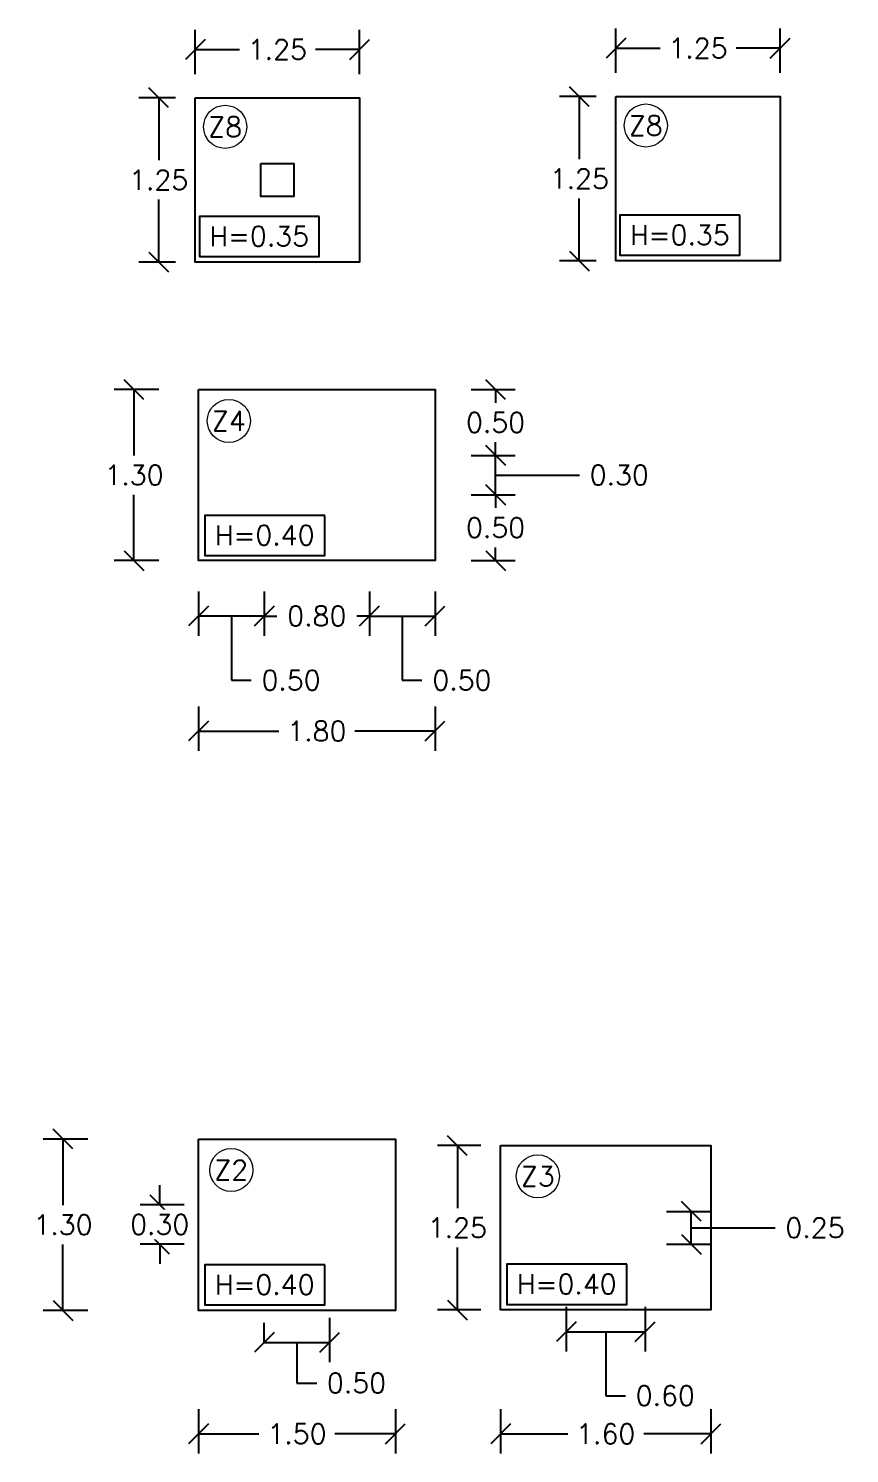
# Model space of a CAD drawing. Header units: metres. Extents: x -25 to 234, y -25 to 53.
# Drawn here: x 107.16 to 113.4, y -23.59 to -12.75 of the extents above; entities that cross this region are included whole.
import ezdxf

# ---------------------------------------------------------------- set-up
doc = ezdxf.new("R2010")
doc.units = ezdxf.units.M
doc.header["$LTSCALE"] = 0.1
doc.header["$MEASUREMENT"] = 0
doc.header["$PDMODE"] = 66
doc.linetypes.add('CONTINUA', pattern=[0])
doc.layers.add('0-S-GRID-IDEN', color=1, linetype='Continuous', lineweight=9)
for name, color, linetype in [('001-DIMTEXTO', 4, 'Continuous'), ('DIMENSIONES', 7, 'Continuous'), ('DIMTEXTO', 4, 'Continuous'), ('ZAPATAS', 6, 'Continuous')]:
    doc.layers.add(name, color=color, linetype=linetype)
doc.styles.add('SMPLEX', font='simplex.shx')
doc.dimstyles.new('DIM-75', dxfattribs={"dimscale": 0.75, "dimtxt": 0.2, "dimasz": 0.2, "dimexe": 0.2, "dimexo": 0.2, "dimgap": 0.1, "dimtad": 0, "dimtih": 1, "dimtoh": 1, "dimzin": 0, "dimdsep": 46, "dimtxsty": 'SMPLEX', "dimblk1": 'OBLIQUE', "dimblk2": 'OBLIQUE', "dimsah": 1, "dimcen": 0.2, "dimclrd": 4, "dimclre": 4, "dimclrt": 4, "dimadec": 0, "dimazin": 0, "dimtfac": 1, "dimtmove": 1, "dimatfit": 3, "dimldrblk": 'OPEN30', "dimfxl": 0.25, "dimfxlon": 1, "dimtfill": 1, "dimtolj": 1, "dimtzin": 0, "dimarcsym": 0})

# ---------------------------------------------------------------- blocks, each defined once
blk = doc.blocks.new('_Oblique')
at = {"color": 0, "linetype": 'ByBlock', "lineweight": -2}
blk.add_line((-0.5, -0.5), (0.5, 0.5), dxfattribs=at)
blk = doc.blocks.new('*D469')
at = {"layer": 'Defpoints', "color": 0, "linetype": 'CONTINUA', "transparency": 16777216}
for p in [(111.247, -22.209), (111.847, -22.209), (111.847, -22.66)]:
    blk.add_point(p, dxfattribs=at)
at = {"layer": 'DIMENSIONES', "color": 4, "linetype": 'CONTINUA', "lineweight": -2, "transparency": 16777216}
for p, q in [((111.247, -22.472), (111.247, -22.81)), ((111.847, -22.472), (111.847, -22.81)), ((111.247, -22.66), (111.847, -22.66)), ((111.547, -22.66), (111.547, -23.147)), ((111.547, -23.147), (111.697, -23.147))]:
    blk.add_line(p, q, dxfattribs=at)
at = {"layer": 'DIMENSIONES', "color": 4, "linetype": 'CONTINUA', "lineweight": -2, "transparency": 16777216, "xscale": 0.15, "yscale": 0.15, "zscale": 0.15, "rotation": 180}
blk.add_blockref('_Oblique', (111.247, -22.66), dxfattribs=at)
at = {"layer": 'DIMENSIONES', "color": 4, "linetype": 'CONTINUA', "lineweight": -2, "transparency": 16777216, "xscale": 0.15, "yscale": 0.15, "zscale": 0.15}
blk.add_blockref('_Oblique', (111.847, -22.66), dxfattribs=at)
at = {"layer": 'DIMENSIONES', "color": 4, "linetype": 'CONTINUA', "transparency": 16777216, "insert": (112, -23.147), "char_height": 0.15, "attachment_point": 5, "style": 'SMPLEX', "bg_fill": 3, "box_fill_scale": 1.25, "bg_fill_color": 256, "bg_fill_true_color": 13158600, "bg_fill_transparency": 0}
blk.add_mtext('\\A1;0.60', dxfattribs=at)
blk = doc.blocks.new('_Open30')
at = {"layer": 'DIMTEXTO', "color": 0, "lineweight": -2}
for p, q in [((-1, 0.268), (0, 0)), ((0, 0), (-1, -0.268)), ((0, 0), (-1, 0))]:
    blk.add_line(p, q, dxfattribs=at)
blk = doc.blocks.new('*D470')
at = {"layer": 'Defpoints', "color": 0, "linetype": 'CONTINUA', "transparency": 16777216}
for p in [(109.446, -21.995), (108.949, -22.742), (109.446, -22.742)]:
    blk.add_point(p, dxfattribs=at)
at = {"layer": 'DIMENSIONES', "color": 4, "linetype": 'CONTINUA', "lineweight": -2, "transparency": 16777216}
for p, q in [((108.949, -22.742), (108.949, -22.592)), ((109.446, -22.554), (109.446, -22.892)), ((108.949, -22.742), (109.446, -22.742)), ((109.198, -22.742), (109.198, -23.051)), ((109.198, -23.051), (109.348, -23.051))]:
    blk.add_line(p, q, dxfattribs=at)
at = {"layer": 'DIMENSIONES', "color": 4, "linetype": 'CONTINUA', "lineweight": -2, "transparency": 16777216, "xscale": 0.15, "yscale": 0.15, "zscale": 0.15, "rotation": 180}
blk.add_blockref('_Oblique', (108.949, -22.742), dxfattribs=at)
at = {"layer": 'DIMENSIONES', "color": 4, "linetype": 'CONTINUA', "lineweight": -2, "transparency": 16777216, "xscale": 0.15, "yscale": 0.15, "zscale": 0.15}
blk.add_blockref('_Oblique', (109.446, -22.742), dxfattribs=at)
at = {"layer": 'DIMENSIONES', "color": 4, "linetype": 'CONTINUA', "transparency": 16777216, "insert": (109.651, -23.051), "char_height": 0.15, "attachment_point": 5, "style": 'SMPLEX', "bg_fill": 3, "box_fill_scale": 1.25, "bg_fill_color": 256, "bg_fill_true_color": 13158600, "bg_fill_transparency": 0}
blk.add_mtext('\\A1;0.50', dxfattribs=at)
blk = doc.blocks.new('*D475')
at = {"layer": 'Defpoints', "color": 0, "linetype": 'CONTINUA', "transparency": 16777216}
for p in [(111.847, -21.745), (112.198, -21.745), (111.247, -21.995)]:
    blk.add_point(p, dxfattribs=at)
at = {"layer": 'DIMENSIONES', "color": 4, "linetype": 'CONTINUA', "lineweight": -2, "transparency": 16777216}
for p, q in [((112.01, -21.745), (112.348, -21.745)), ((112.198, -21.995), (112.198, -21.745)), ((112.198, -21.87), (112.685, -21.87)), ((112.685, -21.87), (112.835, -21.87)), ((112.01, -21.995), (112.348, -21.995))]:
    blk.add_line(p, q, dxfattribs=at)
at = {"layer": 'DIMENSIONES', "color": 4, "linetype": 'CONTINUA', "lineweight": -2, "transparency": 16777216, "xscale": 0.15, "yscale": 0.15, "zscale": 0.15}
for p, rotation in [((112.198, -21.745), 90), ((112.198, -21.995), 270)]:
    blk.add_blockref('_Oblique', p, dxfattribs=dict(at, rotation=rotation))
at = {"layer": 'DIMENSIONES', "color": 4, "linetype": 'CONTINUA', "transparency": 16777216, "insert": (113.139, -21.87), "char_height": 0.15, "attachment_point": 5, "style": 'SMPLEX', "bg_fill": 3, "box_fill_scale": 1.25, "bg_fill_color": 256, "bg_fill_true_color": 13158600, "bg_fill_transparency": 0}
blk.add_mtext('\\A1;0.25', dxfattribs=at)
blk = doc.blocks.new('*D482')
at = {"layer": 'Defpoints', "color": 0, "linetype": 'CONTINUA', "transparency": 16777216}
for p in [(110.747, -22.495), (112.347, -22.495), (112.347, -23.437)]:
    blk.add_point(p, dxfattribs=at)
at = {"layer": 'DIMENSIONES', "color": 4, "linetype": 'CONTINUA', "lineweight": -2, "transparency": 16777216}
for p, q in [((110.747, -23.249), (110.747, -23.587)), ((112.347, -23.249), (112.347, -23.587)), ((110.747, -23.437), (111.258, -23.437)), ((112.347, -23.437), (111.836, -23.437))]:
    blk.add_line(p, q, dxfattribs=at)
at = {"layer": 'DIMENSIONES', "color": 4, "linetype": 'CONTINUA', "lineweight": -2, "transparency": 16777216, "xscale": 0.15, "yscale": 0.15, "zscale": 0.15, "rotation": 180}
blk.add_blockref('_Oblique', (110.747, -23.437), dxfattribs=at)
at = {"layer": 'DIMENSIONES', "color": 4, "linetype": 'CONTINUA', "lineweight": -2, "transparency": 16777216, "xscale": 0.15, "yscale": 0.15, "zscale": 0.15}
blk.add_blockref('_Oblique', (112.347, -23.437), dxfattribs=at)
at = {"layer": 'DIMENSIONES', "color": 4, "linetype": 'CONTINUA', "transparency": 16777216, "insert": (111.547, -23.437), "char_height": 0.15, "attachment_point": 5, "style": 'SMPLEX', "bg_fill": 3, "box_fill_scale": 1.25, "bg_fill_color": 256, "bg_fill_true_color": 13158600, "bg_fill_transparency": 0}
blk.add_mtext('\\A1;1.60', dxfattribs=at)
blk = doc.blocks.new('*D483')
at = {"layer": 'Defpoints', "color": 0, "linetype": 'CONTINUA', "transparency": 16777216}
for p in [(110.418, -21.245), (110.747, -21.245), (110.747, -22.495)]:
    blk.add_point(p, dxfattribs=at)
at = {"layer": 'DIMENSIONES', "color": 4, "linetype": 'CONTINUA', "lineweight": -2, "transparency": 16777216}
for p, q in [((110.597, -21.245), (110.268, -21.245)), ((110.418, -21.245), (110.418, -21.72)), ((110.418, -22.495), (110.418, -22.02)), ((110.597, -22.495), (110.268, -22.495))]:
    blk.add_line(p, q, dxfattribs=at)
at = {"layer": 'DIMENSIONES', "color": 4, "linetype": 'CONTINUA', "lineweight": -2, "transparency": 16777216, "xscale": 0.15, "yscale": 0.15, "zscale": 0.15}
for p, rotation in [((110.418, -21.245), 90), ((110.418, -22.495), 270)]:
    blk.add_blockref('_Oblique', p, dxfattribs=dict(at, rotation=rotation))
at = {"layer": 'DIMENSIONES', "color": 4, "linetype": 'CONTINUA', "transparency": 16777216, "insert": (110.418, -21.87), "char_height": 0.15, "attachment_point": 5, "style": 'SMPLEX', "bg_fill": 3, "box_fill_scale": 1.25, "bg_fill_color": 256, "bg_fill_true_color": 13158600, "bg_fill_transparency": 0}
blk.add_mtext('\\A1;1.25', dxfattribs=at)
blk = doc.blocks.new('*D484')
at = {"layer": 'Defpoints', "color": 0, "linetype": 'CONTINUA', "transparency": 16777216}
for p in [(108.449, -22.499), (109.947, -22.499), (109.947, -23.437)]:
    blk.add_point(p, dxfattribs=at)
at = {"layer": 'DIMENSIONES', "color": 4, "linetype": 'CONTINUA', "lineweight": -2, "transparency": 16777216}
for p, q in [((108.449, -23.249), (108.449, -23.587)), ((109.947, -23.249), (109.947, -23.587)), ((108.449, -23.437), (108.909, -23.437)), ((109.947, -23.437), (109.487, -23.437))]:
    blk.add_line(p, q, dxfattribs=at)
at = {"layer": 'DIMENSIONES', "color": 4, "linetype": 'CONTINUA', "lineweight": -2, "transparency": 16777216, "xscale": 0.15, "yscale": 0.15, "zscale": 0.15, "rotation": 180}
blk.add_blockref('_Oblique', (108.449, -23.437), dxfattribs=at)
at = {"layer": 'DIMENSIONES', "color": 4, "linetype": 'CONTINUA', "lineweight": -2, "transparency": 16777216, "xscale": 0.15, "yscale": 0.15, "zscale": 0.15}
blk.add_blockref('_Oblique', (109.947, -23.437), dxfattribs=at)
at = {"layer": 'DIMENSIONES', "color": 4, "linetype": 'CONTINUA', "transparency": 16777216, "insert": (109.198, -23.437), "char_height": 0.15, "attachment_point": 5, "style": 'SMPLEX', "bg_fill": 3, "box_fill_scale": 1.25, "bg_fill_color": 256, "bg_fill_true_color": 13158600, "bg_fill_transparency": 0}
blk.add_mtext('\\A1;1.50', dxfattribs=at)
blk = doc.blocks.new('*D485')
at = {"layer": 'Defpoints', "color": 0, "linetype": 'CONTINUA', "transparency": 16777216}
for p in [(107.418, -21.195), (108.449, -21.195), (108.449, -22.499)]:
    blk.add_point(p, dxfattribs=at)
at = {"layer": 'DIMENSIONES', "color": 4, "linetype": 'CONTINUA', "lineweight": -2, "transparency": 16777216}
for p, q in [((107.606, -21.195), (107.268, -21.195)), ((107.418, -21.195), (107.418, -21.697)), ((107.418, -22.499), (107.418, -21.997)), ((107.606, -22.499), (107.268, -22.499))]:
    blk.add_line(p, q, dxfattribs=at)
at = {"layer": 'DIMENSIONES', "color": 4, "linetype": 'CONTINUA', "lineweight": -2, "transparency": 16777216, "xscale": 0.15, "yscale": 0.15, "zscale": 0.15}
for p, rotation in [((107.418, -21.195), 90), ((107.418, -22.499), 270)]:
    blk.add_blockref('_Oblique', p, dxfattribs=dict(at, rotation=rotation))
at = {"layer": 'DIMENSIONES', "color": 4, "linetype": 'CONTINUA', "transparency": 16777216, "insert": (107.418, -21.847), "char_height": 0.15, "attachment_point": 5, "style": 'SMPLEX', "bg_fill": 3, "box_fill_scale": 1.25, "bg_fill_color": 256, "bg_fill_true_color": 13158600, "bg_fill_transparency": 0}
blk.add_mtext('\\A1;1.30', dxfattribs=at)
blk = doc.blocks.new('*D490')
at = {"layer": 'Defpoints', "color": 0, "linetype": 'CONTINUA', "transparency": 16777216}
for p in [(108.949, -21.695), (108.949, -21.995)]:
    blk.add_point(p, dxfattribs=at)
at = {"layer": 'DIMENSIONES', "color": 4, "linetype": 'CONTINUA', "lineweight": -2, "transparency": 16777216}
for p, q in [((108.154, -21.695), (108.154, -21.545)), ((108.341, -21.695), (108.004, -21.695)), ((108.341, -21.995), (108.004, -21.995)), ((108.154, -21.995), (108.154, -22.145))]:
    blk.add_line(p, q, dxfattribs=at)
at = {"layer": 'DIMENSIONES', "color": 4, "linetype": 'CONTINUA', "lineweight": -2, "transparency": 16777216, "xscale": 0.15, "yscale": 0.15, "zscale": 0.15}
for p, rotation in [((108.154, -21.695), 270), ((108.154, -21.995), 90)]:
    blk.add_blockref('_Oblique', p, dxfattribs=dict(at, rotation=rotation))
at = {"layer": 'DIMENSIONES', "color": 4, "linetype": 'CONTINUA', "transparency": 16777216, "insert": (108.154, -21.845), "char_height": 0.15, "attachment_point": 5, "style": 'SMPLEX', "bg_fill": 3, "box_fill_scale": 1.25, "bg_fill_color": 256, "bg_fill_true_color": 13158600, "bg_fill_transparency": 0}
blk.add_mtext('\\A1;0.30', dxfattribs=at)
at = {"layer": 'Defpoints', "color": 0, "linetype": 'CONTINUA', "transparency": 16777216}
blk.add_point((108.154, -21.695), dxfattribs=at)
blk = doc.blocks.new('*D493')
at = {"layer": 'Defpoints', "color": 0, "linetype": 'CONTINUA', "transparency": 16777216}
for p in [(109.674, -12.908), (108.424, -13.275), (109.674, -13.275)]:
    blk.add_point(p, dxfattribs=at)
at = {"layer": 'DIMENSIONES', "color": 4, "linetype": 'CONTINUA', "lineweight": -2, "transparency": 16777216}
for p, q in [((108.424, -13.096), (108.424, -12.758)), ((109.674, -13.096), (109.674, -12.758)), ((108.424, -12.908), (108.76, -12.908)), ((109.674, -12.908), (109.338, -12.908))]:
    blk.add_line(p, q, dxfattribs=at)
at = {"layer": 'DIMENSIONES', "color": 4, "linetype": 'CONTINUA', "lineweight": -2, "transparency": 16777216, "xscale": 0.15, "yscale": 0.15, "zscale": 0.15, "rotation": 180}
blk.add_blockref('_Oblique', (108.424, -12.908), dxfattribs=at)
at = {"layer": 'DIMENSIONES', "color": 4, "linetype": 'CONTINUA', "lineweight": -2, "transparency": 16777216, "xscale": 0.15, "yscale": 0.15, "zscale": 0.15}
blk.add_blockref('_Oblique', (109.674, -12.908), dxfattribs=at)
at = {"layer": 'DIMENSIONES', "color": 4, "linetype": 'CONTINUA', "transparency": 16777216, "insert": (109.049, -12.908), "char_height": 0.15, "attachment_point": 5, "style": 'SMPLEX', "bg_fill": 3, "box_fill_scale": 1.25, "bg_fill_color": 256, "bg_fill_true_color": 13158600, "bg_fill_transparency": 0}
blk.add_mtext('\\A1;1.25', dxfattribs=at)
blk = doc.blocks.new('*D494')
at = {"layer": 'Defpoints', "color": 0, "linetype": 'CONTINUA', "transparency": 16777216}
for p in [(108.146, -13.275), (108.424, -13.275), (108.424, -14.525)]:
    blk.add_point(p, dxfattribs=at)
at = {"layer": 'DIMENSIONES', "color": 4, "linetype": 'CONTINUA', "lineweight": -2, "transparency": 16777216}
for p, q in [((108.274, -13.275), (107.996, -13.275)), ((108.146, -13.275), (108.146, -13.75)), ((108.146, -14.525), (108.146, -14.05)), ((108.274, -14.525), (107.996, -14.525))]:
    blk.add_line(p, q, dxfattribs=at)
at = {"layer": 'DIMENSIONES', "color": 4, "linetype": 'CONTINUA', "lineweight": -2, "transparency": 16777216, "xscale": 0.15, "yscale": 0.15, "zscale": 0.15}
for p, rotation in [((108.146, -13.275), 90), ((108.146, -14.525), 270)]:
    blk.add_blockref('_Oblique', p, dxfattribs=dict(at, rotation=rotation))
at = {"layer": 'DIMENSIONES', "color": 4, "linetype": 'CONTINUA', "transparency": 16777216, "insert": (108.146, -13.9), "char_height": 0.15, "attachment_point": 5, "style": 'SMPLEX', "bg_fill": 3, "box_fill_scale": 1.25, "bg_fill_color": 256, "bg_fill_true_color": 13158600, "bg_fill_transparency": 0}
blk.add_mtext('\\A1;1.25', dxfattribs=at)
blk = doc.blocks.new('*D550')
at = {"layer": 'Defpoints', "color": 0, "linetype": 'CONTINUA', "transparency": 16777216}
for p in [(108.949, -16.295), (109.749, -16.295), (109.749, -17.217)]:
    blk.add_point(p, dxfattribs=at)
at = {"layer": 'DIMENSIONES', "color": 4, "linetype": 'CONTINUA', "lineweight": -2, "transparency": 16777216}
for p, q in [((108.949, -17.03), (108.949, -17.367)), ((109.749, -17.03), (109.749, -17.367)), ((108.949, -17.217), (109.046, -17.217)), ((109.749, -17.217), (109.653, -17.217))]:
    blk.add_line(p, q, dxfattribs=at)
at = {"layer": 'DIMENSIONES', "color": 4, "linetype": 'CONTINUA', "lineweight": -2, "transparency": 16777216, "xscale": 0.15, "yscale": 0.15, "zscale": 0.15, "rotation": 180}
blk.add_blockref('_Oblique', (108.949, -17.217), dxfattribs=at)
at = {"layer": 'DIMENSIONES', "color": 4, "linetype": 'CONTINUA', "lineweight": -2, "transparency": 16777216, "xscale": 0.15, "yscale": 0.15, "zscale": 0.15}
blk.add_blockref('_Oblique', (109.749, -17.217), dxfattribs=at)
at = {"layer": 'DIMENSIONES', "color": 4, "linetype": 'CONTINUA', "transparency": 16777216, "insert": (109.349, -17.217), "char_height": 0.15, "attachment_point": 5, "style": 'SMPLEX', "bg_fill": 3, "box_fill_scale": 1.25, "bg_fill_color": 256, "bg_fill_true_color": 13158600, "bg_fill_transparency": 0}
blk.add_mtext('\\A1;0.80', dxfattribs=at)
blk = doc.blocks.new('*D551')
at = {"layer": 'Defpoints', "color": 0, "linetype": 'CONTINUA', "transparency": 16777216}
for p in [(109.749, -15.995), (110.709, -15.995), (110.25, -16.295)]:
    blk.add_point(p, dxfattribs=at)
at = {"layer": 'DIMENSIONES', "color": 4, "linetype": 'CONTINUA', "lineweight": -2, "transparency": 16777216}
for p, q in [((110.522, -15.995), (110.859, -15.995)), ((110.709, -16.295), (110.709, -15.995)), ((110.709, -16.145), (111.197, -16.145)), ((111.197, -16.145), (111.347, -16.145)), ((110.522, -16.295), (110.859, -16.295))]:
    blk.add_line(p, q, dxfattribs=at)
at = {"layer": 'DIMENSIONES', "color": 4, "linetype": 'CONTINUA', "lineweight": -2, "transparency": 16777216, "xscale": 0.15, "yscale": 0.15, "zscale": 0.15}
for p, rotation in [((110.709, -15.995), 90), ((110.709, -16.295), 270)]:
    blk.add_blockref('_Oblique', p, dxfattribs=dict(at, rotation=rotation))
at = {"layer": 'DIMENSIONES', "color": 4, "linetype": 'CONTINUA', "transparency": 16777216, "insert": (111.65, -16.145), "char_height": 0.15, "attachment_point": 5, "style": 'SMPLEX', "bg_fill": 3, "box_fill_scale": 1.25, "bg_fill_color": 256, "bg_fill_true_color": 13158600, "bg_fill_transparency": 0}
blk.add_mtext('\\A1;0.30', dxfattribs=at)
blk = doc.blocks.new('*D552')
at = {"layer": 'Defpoints', "color": 0, "linetype": 'CONTINUA', "transparency": 16777216}
for p in [(108.449, -17.151), (110.249, -17.151), (110.249, -18.092)]:
    blk.add_point(p, dxfattribs=at)
at = {"layer": 'DIMENSIONES', "color": 4, "linetype": 'CONTINUA', "lineweight": -2, "transparency": 16777216}
for p, q in [((108.449, -17.905), (108.449, -18.242)), ((110.249, -17.905), (110.249, -18.242)), ((108.449, -18.092), (109.06, -18.092)), ((110.249, -18.092), (109.638, -18.092))]:
    blk.add_line(p, q, dxfattribs=at)
at = {"layer": 'DIMENSIONES', "color": 4, "linetype": 'CONTINUA', "lineweight": -2, "transparency": 16777216, "xscale": 0.15, "yscale": 0.15, "zscale": 0.15, "rotation": 180}
blk.add_blockref('_Oblique', (108.449, -18.092), dxfattribs=at)
at = {"layer": 'DIMENSIONES', "color": 4, "linetype": 'CONTINUA', "lineweight": -2, "transparency": 16777216, "xscale": 0.15, "yscale": 0.15, "zscale": 0.15}
blk.add_blockref('_Oblique', (110.249, -18.092), dxfattribs=at)
at = {"layer": 'DIMENSIONES', "color": 4, "linetype": 'CONTINUA', "transparency": 16777216, "insert": (109.349, -18.092), "char_height": 0.15, "attachment_point": 5, "style": 'SMPLEX', "bg_fill": 3, "box_fill_scale": 1.25, "bg_fill_color": 256, "bg_fill_true_color": 13158600, "bg_fill_transparency": 0}
blk.add_mtext('\\A1;1.80', dxfattribs=at)
blk = doc.blocks.new('*D555')
at = {"layer": 'Defpoints', "color": 0, "linetype": 'CONTINUA', "transparency": 16777216}
for p in [(107.958, -15.495), (108.449, -15.495), (108.449, -16.795)]:
    blk.add_point(p, dxfattribs=at)
at = {"layer": 'DIMENSIONES', "color": 4, "linetype": 'CONTINUA', "lineweight": -2, "transparency": 16777216}
for p, q in [((108.146, -15.495), (107.808, -15.495)), ((107.958, -15.495), (107.958, -15.995)), ((107.958, -16.795), (107.958, -16.295)), ((108.146, -16.795), (107.808, -16.795))]:
    blk.add_line(p, q, dxfattribs=at)
at = {"layer": 'DIMENSIONES', "color": 4, "linetype": 'CONTINUA', "lineweight": -2, "transparency": 16777216, "xscale": 0.15, "yscale": 0.15, "zscale": 0.15}
for p, rotation in [((107.958, -15.495), 90), ((107.958, -16.795), 270)]:
    blk.add_blockref('_Oblique', p, dxfattribs=dict(at, rotation=rotation))
at = {"layer": 'DIMENSIONES', "color": 4, "linetype": 'CONTINUA', "transparency": 16777216, "insert": (107.958, -16.145), "char_height": 0.15, "attachment_point": 5, "style": 'SMPLEX', "bg_fill": 3, "box_fill_scale": 1.25, "bg_fill_color": 256, "bg_fill_true_color": 13158600, "bg_fill_transparency": 0}
blk.add_mtext('\\A1;1.30', dxfattribs=at)
blk = doc.blocks.new('*D553')
at = {"layer": 'Defpoints', "color": 0, "linetype": 'CONTINUA', "transparency": 16777216}
for p in [(110.25, -16.295), (110.25, -16.795), (110.709, -16.795)]:
    blk.add_point(p, dxfattribs=at)
at = {"layer": 'DIMENSIONES', "color": 4, "linetype": 'CONTINUA', "lineweight": -2, "transparency": 16777216}
for p, q in [((110.522, -16.295), (110.859, -16.295)), ((110.709, -16.295), (110.709, -16.395)), ((110.522, -16.795), (110.859, -16.795)), ((110.709, -16.795), (110.709, -16.695))]:
    blk.add_line(p, q, dxfattribs=at)
at = {"layer": 'DIMENSIONES', "color": 4, "linetype": 'CONTINUA', "lineweight": -2, "transparency": 16777216, "xscale": 0.15, "yscale": 0.15, "zscale": 0.15}
for p, rotation in [((110.709, -16.295), 90), ((110.709, -16.795), 270)]:
    blk.add_blockref('_Oblique', p, dxfattribs=dict(at, rotation=rotation))
at = {"layer": 'DIMENSIONES', "color": 4, "linetype": 'CONTINUA', "transparency": 16777216, "insert": (110.709, -16.545), "char_height": 0.15, "attachment_point": 5, "style": 'SMPLEX', "bg_fill": 3, "box_fill_scale": 1.25, "bg_fill_color": 256, "bg_fill_true_color": 13158600, "bg_fill_transparency": 0}
blk.add_mtext('\\A1;0.50', dxfattribs=at)
blk = doc.blocks.new('*D556')
at = {"layer": 'Defpoints', "color": 0, "linetype": 'CONTINUA', "transparency": 16777216}
for p in [(109.749, -15.495), (110.709, -15.495), (109.749, -15.995)]:
    blk.add_point(p, dxfattribs=at)
at = {"layer": 'DIMENSIONES', "color": 4, "linetype": 'CONTINUA', "lineweight": -2, "transparency": 16777216}
for p, q in [((110.522, -15.495), (110.859, -15.495)), ((110.709, -15.495), (110.709, -15.595)), ((110.709, -15.995), (110.709, -15.895)), ((110.522, -15.995), (110.859, -15.995))]:
    blk.add_line(p, q, dxfattribs=at)
at = {"layer": 'DIMENSIONES', "color": 4, "linetype": 'CONTINUA', "lineweight": -2, "transparency": 16777216, "xscale": 0.15, "yscale": 0.15, "zscale": 0.15}
for p, rotation in [((110.709, -15.495), 90), ((110.709, -15.995), 270)]:
    blk.add_blockref('_Oblique', p, dxfattribs=dict(at, rotation=rotation))
at = {"layer": 'DIMENSIONES', "color": 4, "linetype": 'CONTINUA', "transparency": 16777216, "insert": (110.709, -15.745), "char_height": 0.15, "attachment_point": 5, "style": 'SMPLEX', "bg_fill": 3, "box_fill_scale": 1.25, "bg_fill_color": 256, "bg_fill_true_color": 13158600, "bg_fill_transparency": 0}
blk.add_mtext('\\A1;0.50', dxfattribs=at)
blk = doc.blocks.new('*D557')
at = {"layer": 'Defpoints', "color": 0, "linetype": 'CONTINUA', "transparency": 16777216}
for p in [(109.749, -16.295), (110.249, -16.295), (110.249, -17.217)]:
    blk.add_point(p, dxfattribs=at)
at = {"layer": 'DIMENSIONES', "color": 4, "linetype": 'CONTINUA', "lineweight": -2, "transparency": 16777216}
for p, q in [((109.749, -17.03), (109.749, -17.367)), ((110.249, -17.03), (110.249, -17.367)), ((109.749, -17.217), (110.249, -17.217)), ((109.999, -17.217), (109.999, -17.705)), ((109.999, -17.705), (110.149, -17.705))]:
    blk.add_line(p, q, dxfattribs=at)
at = {"layer": 'DIMENSIONES', "color": 4, "linetype": 'CONTINUA', "lineweight": -2, "transparency": 16777216, "xscale": 0.15, "yscale": 0.15, "zscale": 0.15, "rotation": 180}
blk.add_blockref('_Oblique', (109.749, -17.217), dxfattribs=at)
at = {"layer": 'DIMENSIONES', "color": 4, "linetype": 'CONTINUA', "lineweight": -2, "transparency": 16777216, "xscale": 0.15, "yscale": 0.15, "zscale": 0.15}
blk.add_blockref('_Oblique', (110.249, -17.217), dxfattribs=at)
at = {"layer": 'DIMENSIONES', "color": 4, "linetype": 'CONTINUA', "transparency": 16777216, "insert": (110.453, -17.705), "char_height": 0.15, "attachment_point": 5, "style": 'SMPLEX', "bg_fill": 3, "box_fill_scale": 1.25, "bg_fill_color": 256, "bg_fill_true_color": 13158600, "bg_fill_transparency": 0}
blk.add_mtext('\\A1;0.50', dxfattribs=at)
blk = doc.blocks.new('*D554')
at = {"layer": 'Defpoints', "color": 0, "linetype": 'CONTINUA', "transparency": 16777216}
for p in [(108.449, -16.295), (108.949, -16.295), (108.449, -17.217)]:
    blk.add_point(p, dxfattribs=at)
at = {"layer": 'DIMENSIONES', "color": 4, "linetype": 'CONTINUA', "lineweight": -2, "transparency": 16777216}
for p, q in [((108.449, -17.03), (108.449, -17.367)), ((108.949, -17.03), (108.949, -17.367)), ((108.949, -17.217), (108.449, -17.217)), ((108.699, -17.217), (108.699, -17.705)), ((108.699, -17.705), (108.849, -17.705))]:
    blk.add_line(p, q, dxfattribs=at)
at = {"layer": 'DIMENSIONES', "color": 4, "linetype": 'CONTINUA', "lineweight": -2, "transparency": 16777216, "xscale": 0.15, "yscale": 0.15, "zscale": 0.15, "rotation": 180}
blk.add_blockref('_Oblique', (108.449, -17.217), dxfattribs=at)
at = {"layer": 'DIMENSIONES', "color": 4, "linetype": 'CONTINUA', "lineweight": -2, "transparency": 16777216, "xscale": 0.15, "yscale": 0.15, "zscale": 0.15}
blk.add_blockref('_Oblique', (108.949, -17.217), dxfattribs=at)
at = {"layer": 'DIMENSIONES', "color": 4, "linetype": 'CONTINUA', "transparency": 16777216, "insert": (109.153, -17.705), "char_height": 0.15, "attachment_point": 5, "style": 'SMPLEX', "bg_fill": 3, "box_fill_scale": 1.25, "bg_fill_color": 256, "bg_fill_true_color": 13158600, "bg_fill_transparency": 0}
blk.add_mtext('\\A1;0.50', dxfattribs=at)
blk = doc.blocks.new('*D578')
at = {"layer": 'Defpoints', "color": 0, "linetype": 'CONTINUA', "transparency": 16777216}
for p in [(112.874, -12.898), (111.624, -13.266), (112.874, -13.266)]:
    blk.add_point(p, dxfattribs=at)
at = {"layer": 'DIMENSIONES', "color": 4, "linetype": 'CONTINUA', "lineweight": -2, "transparency": 16777216}
for p, q in [((111.624, -13.086), (111.624, -12.748)), ((112.874, -13.086), (112.874, -12.748)), ((111.624, -12.898), (111.96, -12.898)), ((112.874, -12.898), (112.538, -12.898))]:
    blk.add_line(p, q, dxfattribs=at)
at = {"layer": 'DIMENSIONES', "color": 4, "linetype": 'CONTINUA', "lineweight": -2, "transparency": 16777216, "xscale": 0.15, "yscale": 0.15, "zscale": 0.15, "rotation": 180}
blk.add_blockref('_Oblique', (111.624, -12.898), dxfattribs=at)
at = {"layer": 'DIMENSIONES', "color": 4, "linetype": 'CONTINUA', "lineweight": -2, "transparency": 16777216, "xscale": 0.15, "yscale": 0.15, "zscale": 0.15}
blk.add_blockref('_Oblique', (112.874, -12.898), dxfattribs=at)
at = {"layer": 'DIMENSIONES', "color": 4, "linetype": 'CONTINUA', "transparency": 16777216, "insert": (112.249, -12.898), "char_height": 0.15, "attachment_point": 5, "style": 'SMPLEX', "bg_fill": 3, "box_fill_scale": 1.25, "bg_fill_color": 256, "bg_fill_true_color": 13158600, "bg_fill_transparency": 0}
blk.add_mtext('\\A1;1.25', dxfattribs=at)
blk = doc.blocks.new('*D579')
at = {"layer": 'Defpoints', "color": 0, "linetype": 'CONTINUA', "transparency": 16777216}
for p in [(111.346, -13.266), (111.624, -13.266), (111.624, -14.516)]:
    blk.add_point(p, dxfattribs=at)
at = {"layer": 'DIMENSIONES', "color": 4, "linetype": 'CONTINUA', "lineweight": -2, "transparency": 16777216}
for p, q in [((111.474, -13.266), (111.196, -13.266)), ((111.346, -13.266), (111.346, -13.741)), ((111.346, -14.516), (111.346, -14.041)), ((111.474, -14.516), (111.196, -14.516))]:
    blk.add_line(p, q, dxfattribs=at)
at = {"layer": 'DIMENSIONES', "color": 4, "linetype": 'CONTINUA', "lineweight": -2, "transparency": 16777216, "xscale": 0.15, "yscale": 0.15, "zscale": 0.15}
for p, rotation in [((111.346, -13.266), 90), ((111.346, -14.516), 270)]:
    blk.add_blockref('_Oblique', p, dxfattribs=dict(at, rotation=rotation))
at = {"layer": 'DIMENSIONES', "color": 4, "linetype": 'CONTINUA', "transparency": 16777216, "insert": (111.346, -13.891), "char_height": 0.15, "attachment_point": 5, "style": 'SMPLEX', "bg_fill": 3, "box_fill_scale": 1.25, "bg_fill_color": 256, "bg_fill_true_color": 13158600, "bg_fill_transparency": 0}
blk.add_mtext('\\A1;1.25', dxfattribs=at)

msp = doc.modelspace()

# ---------------------------------------------------------------- linework, layer by layer
at = {"layer": '001-DIMTEXTO', "linetype": 'CONTINUA'}
msp.add_lwpolyline([(108.9241, -13.7754), (109.1741, -13.7754), (109.1741, -14.0254), (108.9241, -14.0254)], close=True, dxfattribs=at)
at = {"layer": 'ZAPATAS', "lineweight": 25}
for points in [[(108.4241, -13.2754), (109.6741, -13.2754), (109.6741, -14.5254), (108.4241, -14.5254)], [(111.6241, -13.2656), (112.8741, -13.2656), (112.8741, -14.5156), (111.6241, -14.5156)]]:
    msp.add_lwpolyline(points, close=True, dxfattribs=at)

# ---------------------------------------------------------------- dimensions: what is measured, and where the dimension line sits
at = {"layer": 'DIMENSIONES', "linetype": 'CONTINUA'}
for base, p1, p2, picture, middle in [((109.7491, -17.2171), (108.9491, -16.295), (109.7491, -16.295), '*D550', (109.3491, -17.2171)), ((111.8468, -22.6595), (111.2468, -22.209), (111.8468, -22.209), '*D469', (111.7718, -23.147))]:
    dim = msp.add_linear_dim(base=base, p1=p1, p2=p2, dimstyle='DIM-75', dxfattribs=at)
    dim.commit()
    dim.dimension.update_dxf_attribs({"geometry": picture, "text_midpoint": middle})
dim = msp.add_linear_dim(base=(112.1979, -21.745), p1=(111.2468, -21.995), p2=(111.8468, -21.745), angle=90, dimstyle='DIM-75', dxfattribs=at)
dim.commit()
dim.dimension.update_dxf_attribs({"geometry": '*D475', "text_midpoint": (112.9104, -21.87)})
dim = msp.add_linear_dim(base=(109.4464, -22.7416), p1=(108.9491, -22.7416), p2=(109.4464, -21.995), dimstyle='DIM-75', dxfattribs=at)
dim.commit()
dim.dimension.update_dxf_attribs({"geometry": '*D470', "text_midpoint": (109.4227, -23.0511), "dimtype": 160})

# ---------------------------------------------------------------- next in the draw order: linework, layer by layer
at = {"layer": 'ZAPATAS', "lineweight": 25}
for points in [[(108.4491, -21.195), (109.9468, -21.195), (109.9468, -22.4991), (108.4491, -22.4991)], [(110.7468, -21.245), (112.3468, -21.245), (112.3468, -22.495), (110.7468, -22.495)]]:
    msp.add_lwpolyline(points, close=True, dxfattribs=at)

# ---------------------------------------------------------------- next in the draw order: texts
at = {"layer": 'DIMTEXTO', "color": 4, "char_height": 0.15, "attachment_point": 5, "rotation": 0, "style": 'SMPLEX', "bg_fill": 3, "box_fill_scale": 1.1, "bg_fill_color": 256, "bg_fill_true_color": 13158600, "bg_fill_transparency": 0}
for insert in [(108.6517, -13.4962), (111.8517, -13.4863)]:
    msp.add_mtext('\\A1;Z8', dxfattribs=dict(at, insert=insert))

# ---------------------------------------------------------------- next in the draw order: dimensions: what is measured, and where the dimension line sits
at = {"layer": 'DIMENSIONES', "linetype": 'CONTINUA'}
for base, p1, p2, picture, middle in [((109.6741, -12.9081), (108.4241, -13.2754), (109.6741, -13.2754), '*D493', (109.0491, -12.9081)), ((112.8741, -12.8983), (111.6241, -13.2656), (112.8741, -13.2656), '*D578', (112.2491, -12.8983)), ((110.2491, -18.0923), (108.4491, -17.1507), (110.2491, -17.1507), '*D552', (109.3491, -18.0923))]:
    dim = msp.add_linear_dim(base=base, p1=p1, p2=p2, dimstyle='DIM-75', dxfattribs=at)
    dim.commit()
    dim.dimension.update_dxf_attribs({"geometry": picture, "text_midpoint": middle})
dim = msp.add_linear_dim(base=(110.709, -15.995), p1=(110.2505, -16.295), p2=(109.7491, -15.995), angle=90, dimstyle='DIM-75', dxfattribs=at)
dim.commit()
dim.dimension.update_dxf_attribs({"geometry": '*D551', "text_midpoint": (111.4215, -16.145)})

# ---------------------------------------------------------------- next in the draw order: linework, layer by layer
at = {"layer": '0-S-GRID-IDEN'}
for centre in [(111.8517, -13.4863), (108.6517, -13.4962)]:
    msp.add_circle(centre, 0.164, dxfattribs=at)
at = {"layer": 'ZAPATAS', "lineweight": 25}
msp.add_lwpolyline([(108.4491, -15.495), (110.2491, -15.495), (110.2491, -16.795), (108.4491, -16.795)], close=True, dxfattribs=at)

# ---------------------------------------------------------------- next in the draw order: texts
at = {"layer": 'DIMTEXTO', "color": 4, "insert": (111.0305, -21.478), "char_height": 0.15, "attachment_point": 5, "rotation": 0, "style": 'SMPLEX', "bg_fill": 3, "box_fill_scale": 1.1, "bg_fill_color": 256, "bg_fill_true_color": 13158600, "bg_fill_transparency": 0}
msp.add_mtext('\\A1;Z3', dxfattribs=at)

# ---------------------------------------------------------------- next in the draw order: dimensions: what is measured, and where the dimension line sits
at = {"layer": 'DIMENSIONES', "linetype": 'CONTINUA'}
for base, p1, p2, picture, middle in [((108.1463, -13.2754), (108.4241, -14.5254), (108.4241, -13.2754), '*D494', (108.1463, -13.9004)), ((111.3463, -13.2656), (111.6241, -14.5156), (111.6241, -13.2656), '*D579', (111.3463, -13.8906))]:
    dim = msp.add_linear_dim(base=base, p1=p1, p2=p2, angle=90, dimstyle='DIM-75', dxfattribs=at)
    dim.commit()
    dim.dimension.update_dxf_attribs({"geometry": picture, "text_midpoint": middle})
for base, p1, p2, picture, middle in [((109.9468, -23.4366), (108.4491, -22.4991), (109.9468, -22.4991), '*D484', (109.198, -23.4366)), ((112.3468, -23.4366), (110.7468, -22.495), (112.3468, -22.495), '*D482', (111.5468, -23.4366))]:
    dim = msp.add_linear_dim(base=base, p1=p1, p2=p2, dimstyle='DIM-75', dxfattribs=at)
    dim.commit()
    dim.dimension.update_dxf_attribs({"geometry": picture, "text_midpoint": middle})

# ---------------------------------------------------------------- next in the draw order: linework, layer by layer
at = {"layer": '0-S-GRID-IDEN'}
msp.add_circle((111.0305, -21.478), 0.164, dxfattribs=at)
at = {"layer": 'DIMTEXTO', "color": 4}
for points in [[(109.3676, -14.177), (108.4552, -14.177), (108.4552, -14.4825), (109.3676, -14.4825)], [(112.5676, -14.1671), (111.6552, -14.1671), (111.6552, -14.4727), (112.5676, -14.4727)]]:
    msp.add_lwpolyline(points, close=True, dxfattribs=at)

# ---------------------------------------------------------------- next in the draw order: texts
at = {"layer": 'DIMTEXTO', "color": 4, "insert": (108.6796, -15.7331), "char_height": 0.15, "attachment_point": 5, "rotation": 0, "style": 'SMPLEX', "bg_fill": 3, "box_fill_scale": 1.1, "bg_fill_color": 256, "bg_fill_true_color": 13158600, "bg_fill_transparency": 0}
msp.add_mtext('\\A1;Z4', dxfattribs=at)

# ---------------------------------------------------------------- next in the draw order: dimensions: what is measured, and where the dimension line sits
at = {"layer": 'DIMENSIONES', "linetype": 'CONTINUA'}
for base, p1, p2, picture, middle in [((107.9581, -15.495), (108.4491, -16.795), (108.4491, -15.495), '*D555', (107.9581, -16.145)), ((110.709, -15.495), (109.7491, -15.995), (109.7491, -15.495), '*D556', (110.709, -15.745)), ((110.709, -16.795), (110.2505, -16.295), (110.2505, -16.795), '*D553', (110.709, -16.545)), ((107.418, -21.195), (108.4491, -22.4991), (108.4491, -21.195), '*D485', (107.418, -21.847)), ((110.4178, -21.245), (110.7468, -22.495), (110.7468, -21.245), '*D483', (110.4178, -21.87))]:
    dim = msp.add_linear_dim(base=base, p1=p1, p2=p2, angle=90, dimstyle='DIM-75', dxfattribs=at)
    dim.commit()
    dim.dimension.update_dxf_attribs({"geometry": picture, "text_midpoint": middle})

# ---------------------------------------------------------------- next in the draw order: linework, layer by layer
at = {"layer": '0-S-GRID-IDEN'}
msp.add_circle((108.6796, -15.7331), 0.164, dxfattribs=at)
at = {"layer": 'DIMTEXTO', "color": 4}
msp.add_lwpolyline([(111.7074, -22.1471), (110.7949, -22.1471), (110.7949, -22.4527), (111.7074, -22.4527)], close=True, dxfattribs=at)

# ---------------------------------------------------------------- next in the draw order: texts
at = {"layer": 'DIMTEXTO', "color": 4, "char_height": 0.15, "attachment_point": 5, "rotation": 0, "style": 'SMPLEX', "bg_fill": 3, "box_fill_scale": 1.1, "bg_fill_color": 256, "bg_fill_true_color": 13158600, "bg_fill_transparency": 0}
for insert in [(108.9108, -14.328), (112.1108, -14.3181)]:
    msp.add_mtext('\\A1;H=0.35', dxfattribs=dict(at, insert=insert))

# ---------------------------------------------------------------- next in the draw order: dimensions: what is measured, and where the dimension line sits
at = {"layer": 'DIMENSIONES', "linetype": 'CONTINUA'}
for base, p1, p2, picture, middle in [((108.4491, -17.2171), (108.9491, -16.295), (108.4491, -16.295), '*D554', (108.9241, -17.7046)), ((110.2491, -17.2171), (109.7491, -16.295), (110.2491, -16.295), '*D557', (110.2241, -17.7046))]:
    dim = msp.add_linear_dim(base=base, p1=p1, p2=p2, dimstyle='DIM-75', dxfattribs=at)
    dim.commit()
    dim.dimension.update_dxf_attribs({"geometry": picture, "text_midpoint": middle})
dim = msp.add_linear_dim(base=(108.1536, -21.695), p1=(108.9491, -21.995), p2=(108.9491, -21.695), angle=90, dimstyle='DIM-75', dxfattribs=at)
dim.commit()
dim.dimension.update_dxf_attribs({"geometry": '*D490', "text_midpoint": (108.1536, -21.845)})

# ---------------------------------------------------------------- next in the draw order: linework, layer by layer
at = {"layer": 'DIMTEXTO', "color": 4}
for points in [[(109.4096, -16.4512), (108.4972, -16.4512), (108.4972, -16.7568), (109.4096, -16.7568)], [(109.4096, -22.1512), (108.4972, -22.1512), (108.4972, -22.4568), (109.4096, -22.4568)]]:
    msp.add_lwpolyline(points, close=True, dxfattribs=at)

# ---------------------------------------------------------------- next in the draw order: texts
at = {"layer": 'DIMTEXTO', "color": 4, "char_height": 0.15, "attachment_point": 5, "rotation": 0, "style": 'SMPLEX', "bg_fill": 3, "box_fill_scale": 1.1, "bg_fill_color": 256, "bg_fill_true_color": 13158600, "bg_fill_transparency": 0}
for s, insert in [('\\A1;Z2', (108.6981, -21.4307)), ('\\A1;H=0.40', (111.2505, -22.2981))]:
    msp.add_mtext(s, dxfattribs=dict(at, insert=insert))

# ---------------------------------------------------------------- next in the draw order: linework, layer by layer
at = {"layer": '0-S-GRID-IDEN'}
msp.add_circle((108.6981, -21.4307), 0.164, dxfattribs=at)

# ---------------------------------------------------------------- next in the draw order: texts
at = {"layer": 'DIMTEXTO', "color": 4, "char_height": 0.15, "attachment_point": 5, "rotation": 0, "style": 'SMPLEX', "bg_fill": 3, "box_fill_scale": 1.1, "bg_fill_color": 256, "bg_fill_true_color": 13158600, "bg_fill_transparency": 0}
for insert in [(108.9527, -16.6022), (108.9527, -22.3022)]:
    msp.add_mtext('\\A1;H=0.40', dxfattribs=dict(at, insert=insert))

doc.saveas('drawing.dxf')
